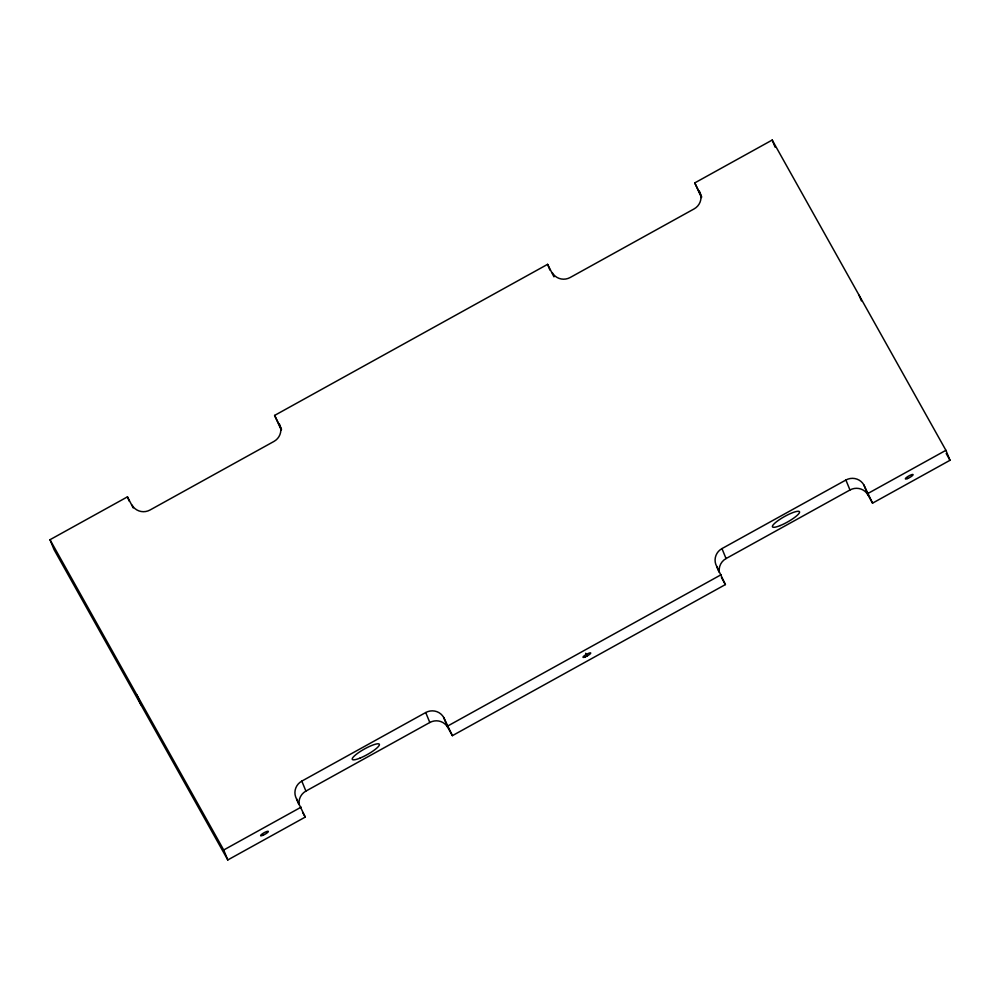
<?xml version="1.0" encoding="UTF-8"?>
<svg xmlns="http://www.w3.org/2000/svg" width="1000" height="1000" viewBox="0 0 1000 1000"><rect width="100%" height="100%" fill="white"/><g stroke="black" fill="none" stroke-linecap="round" stroke-linejoin="round"><path stroke-width="1.5" d="M701.475 197.575L694.75 182.913L772.2 140.05L945.913 450.312L950 460.288L872.55 503.15L863.863 484.95A13.288 13 -22.3 0 0 845.888 480.025L721.963 548.6A13.288 13 -22.3 0 0 716.7 566.375L725.4 584.575L452.4 735.662L443.7 717.463A13.288 13 -22.3 0 0 425.725 712.537L301.812 781.112A13.288 13 -22.3 0 0 296.55 798.9L305.25 817.087L227.8 859.95L54.088 549.688L50 539.712L127.45 496.85L133.225 507.938M281.325 430.087L274.6 415.425L547.6 264.337L553.962 276.837M299.088 804.025A13.288 13 -22.3 0 1 305.9 791.087L429.812 722.5A13.288 13 -22.3 0 1 447.788 727.425L452.4 735.662M719.25 571.512A13.288 13 -22.3 0 1 726.05 558.562L849.975 489.988A13.288 13 -22.3 0 1 867.95 494.913L872.55 503.15M227.8 859.95L223.713 849.987L301.163 807.125M448.312 725.688L721.312 574.612M868.462 493.175L945.913 450.312M946.188 453.488L950 460.288M694.75 182.913L701.7 196.838M721.45 577.525L725.4 584.575M585.688 653.263L587.2 655.962M274.6 415.425L281.537 429.35M302.613 812.387L305.25 817.087M50 539.712L223.713 849.987M859.062 295.188L861.4 300.875M772.2 140.05L775.125 147.175M863.863 484.95L867.95 494.913M845.888 480.025L849.975 489.988M721.963 548.6L726.05 558.562M716.7 566.375L719.038 572.075M547.6 264.337L549.938 270.038M443.7 717.463L447.788 727.425M425.725 712.537L429.812 722.5M301.812 781.112L305.9 791.087M296.55 798.9L298.888 804.587M127.45 496.85L129.2 501.125M136.85 694.85L140.938 704.812M279.212 423.65A13.288 13 -22.3 0 1 273.95 441.438L150.025 510.012A13.288 13 -22.3 0 1 132.05 505.087M699.362 191.137A13.288 13 -22.3 0 1 694.1 208.912L570.188 277.5A13.288 13 -22.3 0 1 552.212 272.575M360.075 758.075A15.5 3.125 -29.2 0 0 379.363 744.312A15.5 3.125 -29.2 0 0 358 753.037A15.5 3.125 -29.2 0 0 360.075 758.075M262.838 835.325A4.425 0.887 -29.2 0 0 268.35 831.4A4.425 0.887 -29.2 0 0 262.25 833.888A4.425 0.887 -29.2 0 0 262.838 835.325M585.212 656.925A4.425 0.887 -29.2 0 0 590.725 652.987A4.425 0.887 -29.2 0 0 584.625 655.487A4.425 0.887 -29.2 0 0 585.212 656.925M907.588 478.525A4.425 0.887 -29.2 0 0 913.1 474.588A4.425 0.887 -29.2 0 0 907 477.088A4.425 0.887 -29.2 0 0 907.588 478.525M780.225 525.562A15.5 3.125 -29.2 0 0 799.525 511.8A15.5 3.125 -29.2 0 0 778.162 520.525A15.5 3.125 -29.2 0 0 780.225 525.562"/></g></svg>
